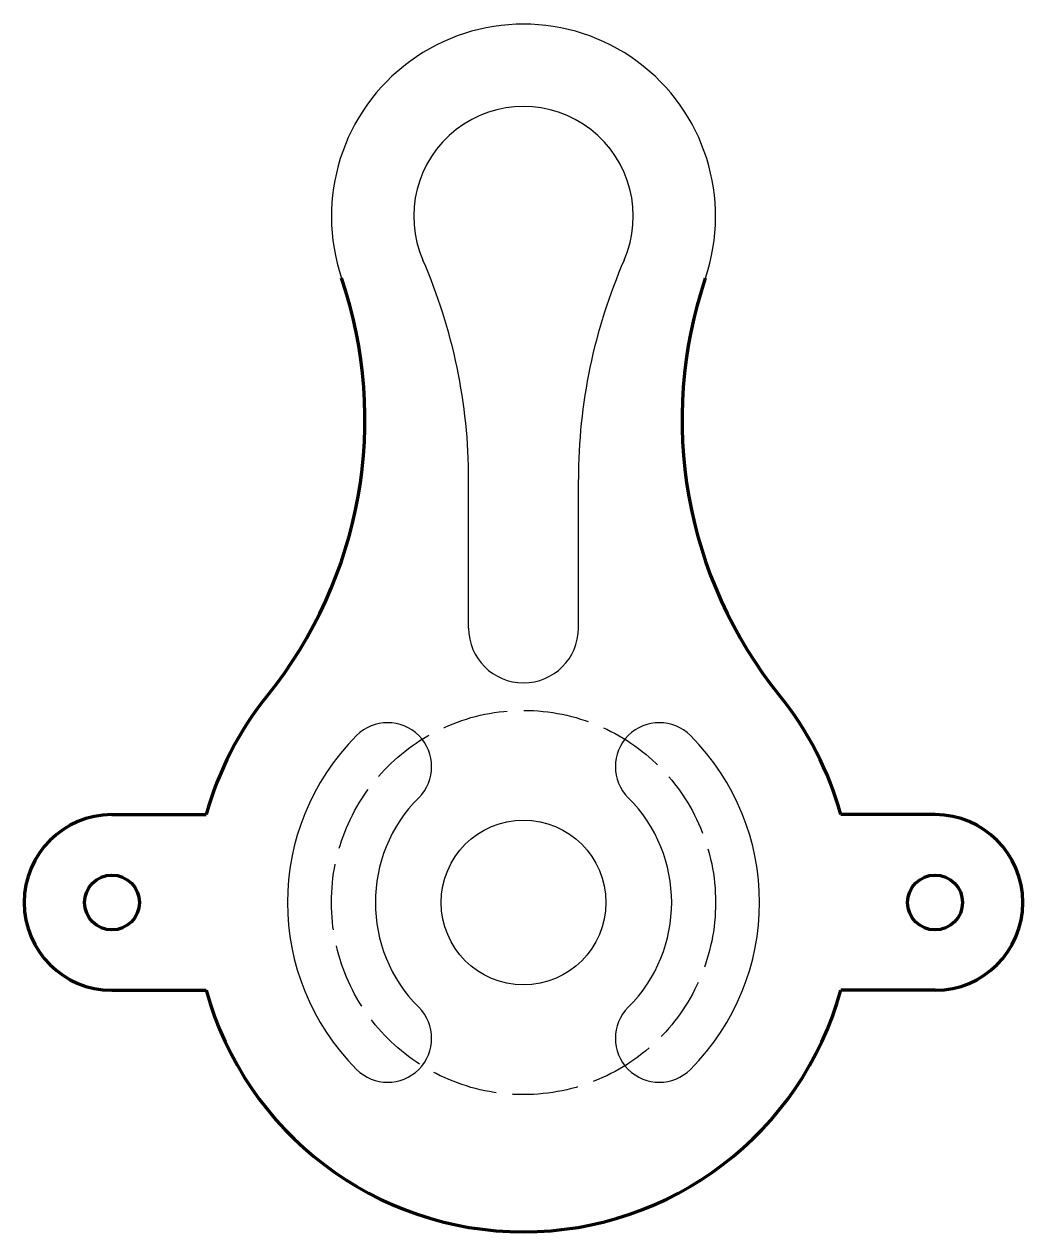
# Model space of a CAD drawing. Header units: millimetres. Extents: x 76 to 258, y 35 to 255.
import ezdxf

# ---------------------------------------------------------------- set-up
doc = ezdxf.new("R2010")
doc.units = ezdxf.units.MM
doc.linetypes.add('ACAD_ISO02W100', pattern=[15, 12, -3])

msp = doc.modelspace()

# ---------------------------------------------------------------- linework, layer by layer
for p, q in [((157.16, 144.95), (157.16, 172)), ((177.16, 144.95), (177.16, 172))]:
    msp.add_line(p, q)
at = {"lineweight": 100}
for p, q in [((92.16, 110.95), (109.33, 110.95)), ((242.16, 110.95), (224.99, 110.95)), ((92.16, 78.95), (109.33, 78.95)), ((242.16, 78.95), (224.99, 78.95))]:
    msp.add_line(p, q, dxfattribs=at)
at = {"linetype": 'ACAD_ISO02W100'}
msp.add_circle((167.16, 94.95), 35, dxfattribs=at)
msp.add_circle((167.16, 94.95), 15)
at = {"lineweight": 100}
for centre in [(92.16, 94.95), (242.16, 94.95)]:
    msp.add_circle(centre, 5, dxfattribs=at)
for centre, radius, start, end in [((167.16, 219.95), 35, 341.2319, 198.7681), ((167.16, 219.95), 20, 336.4435, 203.5565), ((57.16, 172), 100, 0, 23.5565), ((277.16, 172), 100, 156.4435, 180), ((167.16, 144.95), 10, 180, 0), ((142.41, 119.7), 8, 315, 135), ((191.91, 119.7), 8, 45, 225), ((167.16, 94.95), 43, 135, 225), ((167.16, 94.95), 43, 315, 45), ((167.16, 94.95), 27, 135, 225), ((167.16, 94.95), 27, 315, 45), ((142.41, 70.21), 8, 225, 45), ((191.91, 70.21), 8, 135, 315)]:
    msp.add_arc(centre, radius, start, end)
for centre, radius, start, end in [((58.27, 182.95), 80, 321.0552, 18.7681), ((276.04, 182.95), 80, 161.2319, 218.9448), ((167.16, 94.95), 60, 141.0552, 164.534), ((167.16, 94.95), 60, 15.466, 38.9448), ((92.16, 94.95), 16, 90, 270), ((242.16, 94.95), 16, 270, 90), ((167.16, 94.95), 60, 195.466, 344.534)]:
    msp.add_arc(centre, radius, start, end, dxfattribs=at)

doc.saveas('drawing.dxf')
